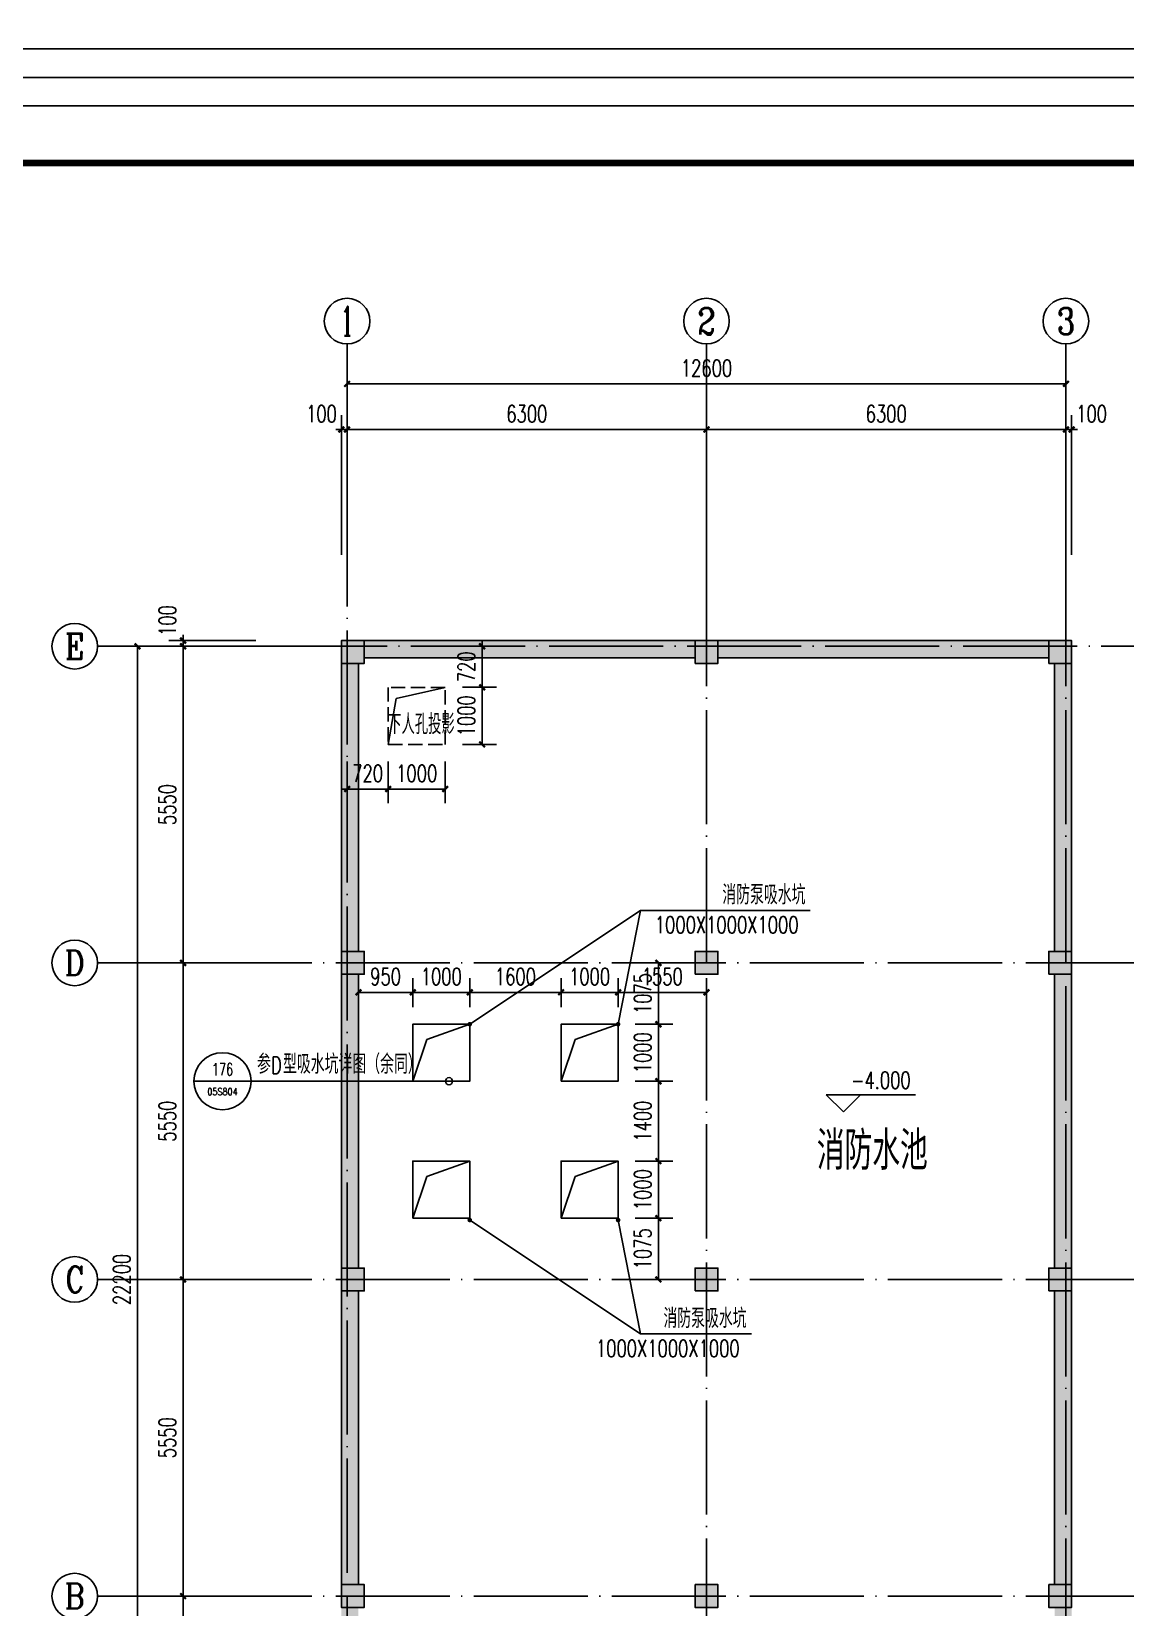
# Model space of a CAD drawing. Extents: x 19098 to 79498, y 3162 to 205862.
# Drawn here: x 45649 to 64825, y 105339 to 132967 of the extents above; entities that cross this region are included whole.
import ezdxf
from ezdxf.enums import TextEntityAlignment as Align

# ---------------------------------------------------------------- set-up
doc = ezdxf.new("R2010")
doc.units = 0
doc.header["$LTSCALE"] = 1000
doc.header["$MEASUREMENT"] = 0
doc.linetypes.add('DASH', pattern=[0.35, 0.25, -0.1])
doc.linetypes.add('DOTE', pattern=[2.42, 2, -0.2, 0.02, -0.2])
for name, color, linetype in [('AXIS', 3, 'Continuous'), ('AXIS_TEXT', 7, 'Continuous'), ('C-SHET-TTLB', 11, 'Continuous'), ('COLUMN', 9, 'Continuous'), ('DIM_ELEV', 3, 'Continuous'), ('DIM_IDEN', 3, 'Continuous'), ('DIM_LEAD', 3, 'Continuous'), ('DOTE', 1, 'Continuous'), ('PUB_DIM', 3, 'Continuous'), ('PUB_HATCH', 8, 'Continuous'), ('PUB_TEXT', 7, 'Continuous'), ('WALL', 9, 'Continuous'), ('建-留洞', 25, 'Continuous'), ('建.1F墙体$0$建-文字', 4, 'Continuous')]:
    doc.layers.add(name, color=color, linetype=linetype)
doc.styles.add('_TCH_AXIS', font='COMPLEX', dxfattribs={"bigfont": 'GBCBIG'})
doc.styles.add('_TCH_DIM', font='SIMPLEX', dxfattribs={"bigfont": 'GBCBIG'})
doc.styles.add('_TCH_DIM_T3', font='SIMPLEX', dxfattribs={"width": 0.705882, "bigfont": 'GBCBIG'})
doc.styles.add('_TCH_LABEL', font='COMPLEX', dxfattribs={"bigfont": 'GBCBIG'})
doc.styles.add('COMPLEX', font='COMPLEX', dxfattribs={"bigfont": 'AllInOneBig.shx'})
doc.styles.get("Standard").update_dxf_attribs({"font": 'gbenor.shx', "bigfont": 'gbcbig.shx'})
doc.styles.add('XD2008', font='xd-hzs.shx', dxfattribs={"width": 0.7, "bigfont": 'xd-hztxt.shx'})
doc.dimstyles.new('_TCH_ARCH&&100', dxfattribs={"dimtxt": 297.5, "dimasz": 100, "dimexe": 250, "dimexo": 300, "dimgap": 126.25, "dimtad": 1, "dimdec": 0, "dimzin": 0, "dimdsep": 46, "dimtxsty": '_TCH_DIM_T3', "dimblk": 'ARCHTICK', "dimcen": 0.09, "dimclrt": 7, "dimazin": 2, "dimtfac": 1, "dimtdec": 0, "dimtix": 1, "dimtmove": 2, "dimatfit": 3, "dimfxl": 1, "dimtolj": 1, "dimtzin": 0, "dimarcsym": 0})

# ---------------------------------------------------------------- blocks, each defined once
blk = doc.blocks.new('tukuang')
at = {"layer": 'C-SHET-TTLB'}
for points in [[(75902, 21920), (75902, -21080), (15502, -21080), (15502, 21920)], [(75402, 21420), (75402, -20580), (16002, -20580), (16002, 21420)]]:
    blk.add_lwpolyline(points, close=True, dxfattribs=at)
at = {"layer": 'C-SHET-TTLB', "const_width": 120}
blk.add_lwpolyline([(17842, 20420), (74402, 20420), (74402, -19580), (17842, -19580)], close=True, dxfattribs=at)
blk = doc.blocks.new('_ArchTick')
at = {"color": 0, "linetype": 'ByBlock', "const_width": 0.4}
blk.add_lwpolyline([(-0.5, -0.5), (0.5, 0.5)], dxfattribs=at)
blk = doc.blocks.new('*D60')
at = {"layer": 'Defpoints', "color": 0}
for p in [(55931, 112164), (56638, 112164), (55931, 111089)]:
    blk.add_point(p, dxfattribs=at)
at = {"layer": 'PUB_DIM', "color": 0, "lineweight": -2}
for p, q in [((56231, 112164), (56888, 112164)), ((56638, 111089), (56638, 112164)), ((56231, 111089), (56888, 111089))]:
    blk.add_line(p, q, dxfattribs=at)
at = {"layer": 'PUB_DIM', "color": 0, "lineweight": -2, "xscale": 100, "yscale": 100, "zscale": 100}
for p, rotation in [((56638, 112164), 90), ((56638, 111089), 270)]:
    blk.add_blockref('_ArchTick', p, dxfattribs=dict(at, rotation=rotation))
at = {"layer": 'PUB_DIM', "color": 7, "insert": (56363, 111627), "char_height": 297.5, "attachment_point": 5, "rotation": 90, "style": '_TCH_DIM_T3'}
blk.add_mtext('\\A1;1075', dxfattribs=at)
blk = doc.blocks.new('*D61')
at = {"layer": 'Defpoints', "color": 0}
for p in [(55931, 113164), (56638, 113164), (55931, 112164)]:
    blk.add_point(p, dxfattribs=at)
at = {"layer": 'PUB_DIM', "color": 0, "lineweight": -2}
for p, q in [((56231, 113164), (56888, 113164)), ((56638, 112164), (56638, 113164)), ((56231, 112164), (56888, 112164))]:
    blk.add_line(p, q, dxfattribs=at)
at = {"layer": 'PUB_DIM', "color": 0, "lineweight": -2, "xscale": 100, "yscale": 100, "zscale": 100}
for p, rotation in [((56638, 113164), 90), ((56638, 112164), 270)]:
    blk.add_blockref('_ArchTick', p, dxfattribs=dict(at, rotation=rotation))
at = {"layer": 'PUB_DIM', "color": 7, "insert": (56363, 112664), "char_height": 297.5, "attachment_point": 5, "rotation": 90, "style": '_TCH_DIM_T3'}
blk.add_mtext('\\A1;1000', dxfattribs=at)
blk = doc.blocks.new('*D62')
at = {"layer": 'Defpoints', "color": 0}
for p in [(55931, 114564), (56638, 114564), (55931, 113164)]:
    blk.add_point(p, dxfattribs=at)
at = {"layer": 'PUB_DIM', "color": 0, "lineweight": -2}
for p, q in [((56231, 114564), (56888, 114564)), ((56638, 113164), (56638, 114564)), ((56231, 113164), (56888, 113164))]:
    blk.add_line(p, q, dxfattribs=at)
at = {"layer": 'PUB_DIM', "color": 0, "lineweight": -2, "xscale": 100, "yscale": 100, "zscale": 100}
for p, rotation in [((56638, 114564), 90), ((56638, 113164), 270)]:
    blk.add_blockref('_ArchTick', p, dxfattribs=dict(at, rotation=rotation))
at = {"layer": 'PUB_DIM', "color": 7, "insert": (56363, 113864), "char_height": 297.5, "attachment_point": 5, "rotation": 90, "style": '_TCH_DIM_T3'}
blk.add_mtext('\\A1;1400', dxfattribs=at)
blk = doc.blocks.new('*D63')
at = {"layer": 'Defpoints', "color": 0}
for p in [(55931, 115564), (56638, 115564), (55931, 114564)]:
    blk.add_point(p, dxfattribs=at)
at = {"layer": 'PUB_DIM', "color": 0, "lineweight": -2}
for p, q in [((56231, 115564), (56888, 115564)), ((56638, 114564), (56638, 115564)), ((56231, 114564), (56888, 114564))]:
    blk.add_line(p, q, dxfattribs=at)
at = {"layer": 'PUB_DIM', "color": 0, "lineweight": -2, "xscale": 100, "yscale": 100, "zscale": 100}
for p, rotation in [((56638, 115564), 90), ((56638, 114564), 270)]:
    blk.add_blockref('_ArchTick', p, dxfattribs=dict(at, rotation=rotation))
at = {"layer": 'PUB_DIM', "color": 7, "insert": (56363, 115064), "char_height": 297.5, "attachment_point": 5, "rotation": 90, "style": '_TCH_DIM_T3'}
blk.add_mtext('\\A1;1000', dxfattribs=at)
blk = doc.blocks.new('*D64')
at = {"layer": 'Defpoints', "color": 0}
for p in [(55931, 116639), (56638, 116639), (55931, 115564)]:
    blk.add_point(p, dxfattribs=at)
at = {"layer": 'PUB_DIM', "color": 0, "lineweight": -2}
for p, q in [((56231, 116639), (56888, 116639)), ((56638, 115564), (56638, 116639)), ((56231, 115564), (56888, 115564))]:
    blk.add_line(p, q, dxfattribs=at)
at = {"layer": 'PUB_DIM', "color": 0, "lineweight": -2, "xscale": 100, "yscale": 100, "zscale": 100}
for p, rotation in [((56638, 116639), 90), ((56638, 115564), 270)]:
    blk.add_blockref('_ArchTick', p, dxfattribs=dict(at, rotation=rotation))
at = {"layer": 'PUB_DIM', "color": 7, "insert": (56363, 116102), "char_height": 297.5, "attachment_point": 5, "rotation": 90, "style": '_TCH_DIM_T3'}
blk.add_mtext('\\A1;1075', dxfattribs=at)
blk = doc.blocks.new('*D65')
at = {"layer": 'Defpoints', "color": 0}
for p in [(52331, 116123), (51381, 115564), (52331, 115564)]:
    blk.add_point(p, dxfattribs=at)
at = {"layer": 'PUB_DIM', "color": 0, "lineweight": -2}
for p, q in [((51381, 115864), (51381, 116373)), ((52331, 115864), (52331, 116373)), ((51381, 116123), (52331, 116123))]:
    blk.add_line(p, q, dxfattribs=at)
at = {"layer": 'PUB_DIM', "color": 0, "lineweight": -2, "xscale": 100, "yscale": 100, "zscale": 100, "rotation": 180}
blk.add_blockref('_ArchTick', (51381, 116123), dxfattribs=at)
at = {"layer": 'PUB_DIM', "color": 0, "lineweight": -2, "xscale": 100, "yscale": 100, "zscale": 100}
blk.add_blockref('_ArchTick', (52331, 116123), dxfattribs=at)
at = {"layer": 'PUB_DIM', "color": 7, "insert": (51856, 116398), "char_height": 297.5, "attachment_point": 5, "style": '_TCH_DIM_T3'}
blk.add_mtext('\\A1;950', dxfattribs=at)
blk = doc.blocks.new('*D66')
at = {"layer": 'Defpoints', "color": 0}
for p in [(53331, 116123), (52331, 115564), (53331, 115564)]:
    blk.add_point(p, dxfattribs=at)
at = {"layer": 'PUB_DIM', "color": 0, "lineweight": -2}
for p, q in [((52331, 115864), (52331, 116373)), ((53331, 115864), (53331, 116373)), ((52331, 116123), (53331, 116123))]:
    blk.add_line(p, q, dxfattribs=at)
at = {"layer": 'PUB_DIM', "color": 0, "lineweight": -2, "xscale": 100, "yscale": 100, "zscale": 100, "rotation": 180}
blk.add_blockref('_ArchTick', (52331, 116123), dxfattribs=at)
at = {"layer": 'PUB_DIM', "color": 0, "lineweight": -2, "xscale": 100, "yscale": 100, "zscale": 100}
blk.add_blockref('_ArchTick', (53331, 116123), dxfattribs=at)
at = {"layer": 'PUB_DIM', "color": 7, "insert": (52831, 116398), "char_height": 297.5, "attachment_point": 5, "style": '_TCH_DIM_T3'}
blk.add_mtext('\\A1;1000', dxfattribs=at)
blk = doc.blocks.new('*D67')
at = {"layer": 'Defpoints', "color": 0}
for p in [(54931, 116123), (53331, 115564), (54931, 115564)]:
    blk.add_point(p, dxfattribs=at)
at = {"layer": 'PUB_DIM', "color": 0, "lineweight": -2}
for p, q in [((53331, 115864), (53331, 116373)), ((54931, 115864), (54931, 116373)), ((53331, 116123), (54931, 116123))]:
    blk.add_line(p, q, dxfattribs=at)
at = {"layer": 'PUB_DIM', "color": 0, "lineweight": -2, "xscale": 100, "yscale": 100, "zscale": 100, "rotation": 180}
blk.add_blockref('_ArchTick', (53331, 116123), dxfattribs=at)
at = {"layer": 'PUB_DIM', "color": 0, "lineweight": -2, "xscale": 100, "yscale": 100, "zscale": 100}
blk.add_blockref('_ArchTick', (54931, 116123), dxfattribs=at)
at = {"layer": 'PUB_DIM', "color": 7, "insert": (54131, 116398), "char_height": 297.5, "attachment_point": 5, "style": '_TCH_DIM_T3'}
blk.add_mtext('\\A1;1600', dxfattribs=at)
blk = doc.blocks.new('*D68')
at = {"layer": 'Defpoints', "color": 0}
for p in [(55931, 116123), (54931, 115564), (55931, 115564)]:
    blk.add_point(p, dxfattribs=at)
at = {"layer": 'PUB_DIM', "color": 0, "lineweight": -2}
for p, q in [((54931, 115864), (54931, 116373)), ((55931, 115864), (55931, 116373)), ((54931, 116123), (55931, 116123))]:
    blk.add_line(p, q, dxfattribs=at)
at = {"layer": 'PUB_DIM', "color": 0, "lineweight": -2, "xscale": 100, "yscale": 100, "zscale": 100, "rotation": 180}
blk.add_blockref('_ArchTick', (54931, 116123), dxfattribs=at)
at = {"layer": 'PUB_DIM', "color": 0, "lineweight": -2, "xscale": 100, "yscale": 100, "zscale": 100}
blk.add_blockref('_ArchTick', (55931, 116123), dxfattribs=at)
at = {"layer": 'PUB_DIM', "color": 7, "insert": (55431, 116398), "char_height": 297.5, "attachment_point": 5, "style": '_TCH_DIM_T3'}
blk.add_mtext('\\A1;1000', dxfattribs=at)
blk = doc.blocks.new('*D69')
at = {"layer": 'Defpoints', "color": 0}
for p in [(57481, 116123), (55931, 115564), (57481, 115564)]:
    blk.add_point(p, dxfattribs=at)
at = {"layer": 'PUB_DIM', "color": 0, "lineweight": -2}
for p, q in [((55931, 115864), (55931, 116373)), ((57481, 115864), (57481, 116373)), ((55931, 116123), (57481, 116123))]:
    blk.add_line(p, q, dxfattribs=at)
at = {"layer": 'PUB_DIM', "color": 0, "lineweight": -2, "xscale": 100, "yscale": 100, "zscale": 100, "rotation": 180}
blk.add_blockref('_ArchTick', (55931, 116123), dxfattribs=at)
at = {"layer": 'PUB_DIM', "color": 0, "lineweight": -2, "xscale": 100, "yscale": 100, "zscale": 100}
blk.add_blockref('_ArchTick', (57481, 116123), dxfattribs=at)
at = {"layer": 'PUB_DIM', "color": 7, "insert": (56706, 116398), "char_height": 297.5, "attachment_point": 5, "style": '_TCH_DIM_T3'}
blk.add_mtext('\\A1;1550', dxfattribs=at)
blk = doc.blocks.new('*D196')
at = {"layer": 'Defpoints', "color": 0}
for p in [(51901, 120470), (52901, 120470), (52901, 119687)]:
    blk.add_point(p, dxfattribs=at)
at = {"layer": 'PUB_DIM', "color": 0, "lineweight": -2}
for p, q in [((51901, 120170), (51901, 119437)), ((52901, 120170), (52901, 119437)), ((51901, 119687), (52901, 119687))]:
    blk.add_line(p, q, dxfattribs=at)
at = {"layer": 'PUB_DIM', "color": 0, "lineweight": -2, "xscale": 100, "yscale": 100, "zscale": 100, "rotation": 180}
blk.add_blockref('_ArchTick', (51901, 119687), dxfattribs=at)
at = {"layer": 'PUB_DIM', "color": 0, "lineweight": -2, "xscale": 100, "yscale": 100, "zscale": 100}
blk.add_blockref('_ArchTick', (52901, 119687), dxfattribs=at)
at = {"layer": 'PUB_DIM', "color": 7, "insert": (52401, 119962), "char_height": 297.5, "attachment_point": 5, "style": '_TCH_DIM_T3'}
blk.add_mtext('\\A1;1000', dxfattribs=at)
blk = doc.blocks.new('*D197')
at = {"layer": 'Defpoints', "color": 0}
for p in [(51181, 120470), (51901, 120470), (51901, 119687)]:
    blk.add_point(p, dxfattribs=at)
at = {"layer": 'PUB_DIM', "color": 0, "lineweight": -2}
for p, q in [((51181, 120170), (51181, 119437)), ((51901, 120170), (51901, 119437)), ((51181, 119687), (51081, 119687)), ((51181, 119687), (51901, 119687)), ((51901, 119687), (52001, 119687))]:
    blk.add_line(p, q, dxfattribs=at)
at = {"layer": 'PUB_DIM', "color": 0, "lineweight": -2, "xscale": 100, "yscale": 100, "zscale": 100}
blk.add_blockref('_ArchTick', (51181, 119687), dxfattribs=at)
at = {"layer": 'PUB_DIM', "color": 0, "lineweight": -2, "xscale": 100, "yscale": 100, "zscale": 100, "rotation": 180}
blk.add_blockref('_ArchTick', (51901, 119687), dxfattribs=at)
at = {"layer": 'PUB_DIM', "color": 7, "insert": (51541, 119962), "char_height": 297.5, "attachment_point": 5, "style": '_TCH_DIM_T3'}
blk.add_mtext('\\A1;720', dxfattribs=at)
blk = doc.blocks.new('*D198')
at = {"layer": 'Defpoints', "color": 0}
for p in [(52901, 122190), (53547, 122190), (52901, 121470)]:
    blk.add_point(p, dxfattribs=at)
at = {"layer": 'PUB_DIM', "color": 0, "lineweight": -2}
for p, q in [((53201, 122190), (53797, 122190)), ((53547, 122190), (53547, 122290)), ((53547, 121470), (53547, 122190)), ((53201, 121470), (53797, 121470)), ((53547, 121470), (53547, 121370))]:
    blk.add_line(p, q, dxfattribs=at)
at = {"layer": 'PUB_DIM', "color": 0, "lineweight": -2, "xscale": 100, "yscale": 100, "zscale": 100}
for p, rotation in [((53547, 122190), 270), ((53547, 121470), 90)]:
    blk.add_blockref('_ArchTick', p, dxfattribs=dict(at, rotation=rotation))
at = {"layer": 'PUB_DIM', "color": 7, "insert": (53272, 121830), "char_height": 297.5, "attachment_point": 5, "rotation": 90, "style": '_TCH_DIM_T3'}
blk.add_mtext('\\A1;720', dxfattribs=at)
blk = doc.blocks.new('*D199')
at = {"layer": 'Defpoints', "color": 0}
for p in [(52901, 121470), (53547, 121470), (52901, 120470)]:
    blk.add_point(p, dxfattribs=at)
at = {"layer": 'PUB_DIM', "color": 0, "lineweight": -2}
for p, q in [((53201, 121470), (53797, 121470)), ((53547, 120470), (53547, 121470)), ((53201, 120470), (53797, 120470))]:
    blk.add_line(p, q, dxfattribs=at)
at = {"layer": 'PUB_DIM', "color": 0, "lineweight": -2, "xscale": 100, "yscale": 100, "zscale": 100}
for p, rotation in [((53547, 121470), 90), ((53547, 120470), 270)]:
    blk.add_blockref('_ArchTick', p, dxfattribs=dict(at, rotation=rotation))
at = {"layer": 'PUB_DIM', "color": 7, "insert": (53272, 120970), "char_height": 297.5, "attachment_point": 5, "rotation": 90, "style": '_TCH_DIM_T3'}
blk.add_mtext('\\A1;1000', dxfattribs=at)
blk = doc.blocks.new('*D200')
at = {"layer": 'AXIS', "color": 0, "lineweight": -2}
for p, q in [((51081, 125990), (50981, 125990)), ((51081, 123790), (51081, 126240)), ((51081, 125990), (51181, 125990)), ((51181, 123790), (51181, 126240)), ((51181, 125990), (51281, 125990))]:
    blk.add_line(p, q, dxfattribs=at)
at = {"layer": 'Defpoints', "color": 0}
for p in [(51181, 125990), (51081, 123490), (51181, 123490)]:
    blk.add_point(p, dxfattribs=at)
at = {"layer": 'AXIS', "color": 0, "lineweight": -2, "xscale": 100, "yscale": 100, "zscale": 100}
blk.add_blockref('_ArchTick', (51081, 125990), dxfattribs=at)
at = {"layer": 'AXIS', "color": 0, "lineweight": -2, "xscale": 100, "yscale": 100, "zscale": 100, "rotation": 180}
blk.add_blockref('_ArchTick', (51181, 125990), dxfattribs=at)
at = {"layer": 'AXIS', "color": 7, "insert": (50731, 126265), "char_height": 297.5, "attachment_point": 5, "style": '_TCH_DIM_T3'}
blk.add_mtext('\\A1;100', dxfattribs=at)
blk = doc.blocks.new('*D201')
at = {"layer": 'AXIS', "color": 0, "lineweight": -2}
for p, q in [((51181, 123790), (51181, 126240)), ((51181, 125990), (57481, 125990)), ((57481, 123790), (57481, 126240))]:
    blk.add_line(p, q, dxfattribs=at)
at = {"layer": 'Defpoints', "color": 0}
for p in [(57481, 125990), (51181, 123490), (57481, 123490)]:
    blk.add_point(p, dxfattribs=at)
at = {"layer": 'AXIS', "color": 0, "lineweight": -2, "xscale": 100, "yscale": 100, "zscale": 100, "rotation": 180}
blk.add_blockref('_ArchTick', (51181, 125990), dxfattribs=at)
at = {"layer": 'AXIS', "color": 0, "lineweight": -2, "xscale": 100, "yscale": 100, "zscale": 100}
blk.add_blockref('_ArchTick', (57481, 125990), dxfattribs=at)
at = {"layer": 'AXIS', "color": 7, "insert": (54331, 126265), "char_height": 297.5, "attachment_point": 5, "style": '_TCH_DIM_T3'}
blk.add_mtext('\\A1;6300', dxfattribs=at)
blk = doc.blocks.new('*D202')
at = {"layer": 'AXIS', "color": 0, "lineweight": -2}
for p, q in [((57481, 123790), (57481, 126240)), ((57481, 125990), (63781, 125990)), ((63781, 123790), (63781, 126240))]:
    blk.add_line(p, q, dxfattribs=at)
at = {"layer": 'Defpoints', "color": 0}
for p in [(63781, 125990), (57481, 123490), (63781, 123490)]:
    blk.add_point(p, dxfattribs=at)
at = {"layer": 'AXIS', "color": 0, "lineweight": -2, "xscale": 100, "yscale": 100, "zscale": 100, "rotation": 180}
blk.add_blockref('_ArchTick', (57481, 125990), dxfattribs=at)
at = {"layer": 'AXIS', "color": 0, "lineweight": -2, "xscale": 100, "yscale": 100, "zscale": 100}
blk.add_blockref('_ArchTick', (63781, 125990), dxfattribs=at)
at = {"layer": 'AXIS', "color": 7, "insert": (60631, 126265), "char_height": 297.5, "attachment_point": 5, "style": '_TCH_DIM_T3'}
blk.add_mtext('\\A1;6300', dxfattribs=at)
blk = doc.blocks.new('*D203')
at = {"layer": 'AXIS', "color": 0, "lineweight": -2}
for p, q in [((63781, 125990), (63681, 125990)), ((63781, 123790), (63781, 126240)), ((63781, 125990), (63881, 125990)), ((63881, 123790), (63881, 126240)), ((63881, 125990), (63981, 125990))]:
    blk.add_line(p, q, dxfattribs=at)
at = {"layer": 'Defpoints', "color": 0}
for p in [(63881, 125990), (63781, 123490), (63881, 123490)]:
    blk.add_point(p, dxfattribs=at)
at = {"layer": 'AXIS', "color": 0, "lineweight": -2, "xscale": 100, "yscale": 100, "zscale": 100}
blk.add_blockref('_ArchTick', (63781, 125990), dxfattribs=at)
at = {"layer": 'AXIS', "color": 0, "lineweight": -2, "xscale": 100, "yscale": 100, "zscale": 100, "rotation": 180}
blk.add_blockref('_ArchTick', (63881, 125990), dxfattribs=at)
at = {"layer": 'AXIS', "color": 7, "insert": (64231, 126265), "char_height": 297.5, "attachment_point": 5, "style": '_TCH_DIM_T3'}
blk.add_mtext('\\A1;100', dxfattribs=at)
blk = doc.blocks.new('*D204')
at = {"layer": 'AXIS', "color": 0, "lineweight": -2}
for p, q in [((51181, 123790), (51181, 127040)), ((63781, 123790), (63781, 127040)), ((51181, 126790), (63781, 126790))]:
    blk.add_line(p, q, dxfattribs=at)
at = {"layer": 'Defpoints', "color": 0}
for p in [(63781, 126790), (51181, 123490), (63781, 123490)]:
    blk.add_point(p, dxfattribs=at)
at = {"layer": 'AXIS', "color": 0, "lineweight": -2, "xscale": 100, "yscale": 100, "zscale": 100, "rotation": 180}
blk.add_blockref('_ArchTick', (51181, 126790), dxfattribs=at)
at = {"layer": 'AXIS', "color": 0, "lineweight": -2, "xscale": 100, "yscale": 100, "zscale": 100}
blk.add_blockref('_ArchTick', (63781, 126790), dxfattribs=at)
at = {"layer": 'AXIS', "color": 7, "insert": (57481, 127065), "char_height": 297.5, "attachment_point": 5, "style": '_TCH_DIM_T3'}
blk.add_mtext('\\A1;12600', dxfattribs=at)
blk = doc.blocks.new('*D211')
at = {"layer": 'AXIS', "color": 0, "lineweight": -2}
for p, q in [((49581, 105539), (48056, 105539)), ((48306, 99989), (48306, 105539)), ((49581, 99989), (48056, 99989))]:
    blk.add_line(p, q, dxfattribs=at)
at = {"layer": 'Defpoints', "color": 0}
for p in [(48306, 105539), (49881, 105539), (49881, 99989)]:
    blk.add_point(p, dxfattribs=at)
at = {"layer": 'AXIS', "color": 0, "lineweight": -2, "xscale": 100, "yscale": 100, "zscale": 100}
for p, rotation in [((48306, 105539), 90), ((48306, 99989), 270)]:
    blk.add_blockref('_ArchTick', p, dxfattribs=dict(at, rotation=rotation))
at = {"layer": 'AXIS', "color": 7, "insert": (48031, 102764), "char_height": 297.5, "attachment_point": 5, "rotation": 90, "style": '_TCH_DIM_T3'}
blk.add_mtext('\\A1;5550', dxfattribs=at)
blk = doc.blocks.new('*D212')
at = {"layer": 'AXIS', "color": 0, "lineweight": -2}
for p, q in [((49581, 111089), (48056, 111089)), ((48306, 105539), (48306, 111089)), ((49581, 105539), (48056, 105539))]:
    blk.add_line(p, q, dxfattribs=at)
at = {"layer": 'Defpoints', "color": 0}
for p in [(48306, 111089), (49881, 111089), (49881, 105539)]:
    blk.add_point(p, dxfattribs=at)
at = {"layer": 'AXIS', "color": 0, "lineweight": -2, "xscale": 100, "yscale": 100, "zscale": 100}
for p, rotation in [((48306, 111089), 90), ((48306, 105539), 270)]:
    blk.add_blockref('_ArchTick', p, dxfattribs=dict(at, rotation=rotation))
at = {"layer": 'AXIS', "color": 7, "insert": (48031, 108314), "char_height": 297.5, "attachment_point": 5, "rotation": 90, "style": '_TCH_DIM_T3'}
blk.add_mtext('\\A1;5550', dxfattribs=at)
blk = doc.blocks.new('*D213')
at = {"layer": 'AXIS', "color": 0, "lineweight": -2}
for p, q in [((49581, 116639), (48056, 116639)), ((48306, 111089), (48306, 116639)), ((49581, 111089), (48056, 111089))]:
    blk.add_line(p, q, dxfattribs=at)
at = {"layer": 'Defpoints', "color": 0}
for p in [(48306, 116639), (49881, 116639), (49881, 111089)]:
    blk.add_point(p, dxfattribs=at)
at = {"layer": 'AXIS', "color": 0, "lineweight": -2, "xscale": 100, "yscale": 100, "zscale": 100}
for p, rotation in [((48306, 116639), 90), ((48306, 111089), 270)]:
    blk.add_blockref('_ArchTick', p, dxfattribs=dict(at, rotation=rotation))
at = {"layer": 'AXIS', "color": 7, "insert": (48031, 113864), "char_height": 297.5, "attachment_point": 5, "rotation": 90, "style": '_TCH_DIM_T3'}
blk.add_mtext('\\A1;5550', dxfattribs=at)
blk = doc.blocks.new('*D214')
at = {"layer": 'AXIS', "color": 0, "lineweight": -2}
for p, q in [((49581, 122190), (48056, 122190)), ((48306, 116639), (48306, 122190)), ((49581, 116639), (48056, 116639))]:
    blk.add_line(p, q, dxfattribs=at)
at = {"layer": 'Defpoints', "color": 0}
for p in [(48306, 122190), (49881, 122190), (49881, 116639)]:
    blk.add_point(p, dxfattribs=at)
at = {"layer": 'AXIS', "color": 0, "lineweight": -2, "xscale": 100, "yscale": 100, "zscale": 100}
for p, rotation in [((48306, 122190), 90), ((48306, 116639), 270)]:
    blk.add_blockref('_ArchTick', p, dxfattribs=dict(at, rotation=rotation))
at = {"layer": 'AXIS', "color": 7, "insert": (48031, 119414), "char_height": 297.5, "attachment_point": 5, "rotation": 90, "style": '_TCH_DIM_T3'}
blk.add_mtext('\\A1;5550', dxfattribs=at)
blk = doc.blocks.new('*D215')
at = {"layer": 'AXIS', "color": 0, "lineweight": -2}
for p, q in [((49581, 122290), (48056, 122290)), ((49581, 122190), (48056, 122190)), ((48306, 122290), (48306, 122390)), ((48306, 122190), (48306, 122290)), ((48306, 122190), (48306, 122090))]:
    blk.add_line(p, q, dxfattribs=at)
at = {"layer": 'Defpoints', "color": 0}
for p in [(48306, 122290), (49881, 122290), (49881, 122190)]:
    blk.add_point(p, dxfattribs=at)
at = {"layer": 'AXIS', "color": 0, "lineweight": -2, "xscale": 100, "yscale": 100, "zscale": 100}
for p, rotation in [((48306, 122290), 270), ((48306, 122190), 90)]:
    blk.add_blockref('_ArchTick', p, dxfattribs=dict(at, rotation=rotation))
at = {"layer": 'AXIS', "color": 7, "insert": (48031, 122640), "char_height": 297.5, "attachment_point": 5, "rotation": 90, "style": '_TCH_DIM_T3'}
blk.add_mtext('\\A1;100', dxfattribs=at)
blk = doc.blocks.new('*D216')
at = {"layer": 'AXIS', "color": 0, "lineweight": -2}
for p, q in [((49581, 122190), (47256, 122190)), ((47506, 99989), (47506, 122190)), ((49581, 99989), (47256, 99989))]:
    blk.add_line(p, q, dxfattribs=at)
at = {"layer": 'Defpoints', "color": 0}
for p in [(47506, 122190), (49881, 122190), (49881, 99989)]:
    blk.add_point(p, dxfattribs=at)
at = {"layer": 'AXIS', "color": 0, "lineweight": -2, "xscale": 100, "yscale": 100, "zscale": 100}
for p, rotation in [((47506, 122190), 90), ((47506, 99989), 270)]:
    blk.add_blockref('_ArchTick', p, dxfattribs=dict(at, rotation=rotation))
at = {"layer": 'AXIS', "color": 7, "insert": (47231, 111089), "char_height": 297.5, "attachment_point": 5, "rotation": 90, "style": '_TCH_DIM_T3'}
blk.add_mtext('\\A1;22200', dxfattribs=at)
blk = doc.blocks.new('_FZH')
blk.add_lwpolyline([(-0.5, -0.5), (0.5, -0.5), (0.5, 0.5), (-0.5, 0.5)], close=True)
at = {"layer": 'PUB_HATCH'}
blk.add_solid([(-0.5, -0.5), (0.5, -0.5), (-0.5, 0.5), (0.5, 0.5)], dxfattribs=at)
blk = doc.blocks.new('_AXISO')
blk.add_circle((0, 0), 0.5)
at = {"layer": 'AXIS_TEXT', "style": 'COMPLEX', "width": 1.041667}
blk.add_attdef('A', text='', height=0.56, dxfattribs=at).set_placement((-0.25, -0.28), (0.25, -0.28), align=Align.FIT)

msp = doc.modelspace()

# ---------------------------------------------------------------- hatches: boundary and pattern name
at = {"layer": 'PUB_HATCH'}
for points in [[(57280.6, 121989.7), (57280.6, 122289.7), (51480.6, 122289.7), (51480.6, 121989.7)], [(63480.6, 121989.7), (63480.6, 122289.7), (57680.6, 122289.7), (57680.6, 121989.7)], [(51380.6, 121889.7), (51080.6, 121889.7), (51080.6, 116839.5), (51380.6, 116839.5)], [(63580.6, 116839.5), (63880.6, 116839.5), (63880.6, 121889.7), (63580.6, 121889.7)], [(51380.6, 116439.5), (51080.6, 116439.5), (51080.6, 111289.2), (51380.6, 111289.2)], [(63580.6, 111289.2), (63880.6, 111289.2), (63880.6, 116439.5), (63580.6, 116439.5)], [(51380.6, 110889.2), (51080.6, 110889.2), (51080.6, 105739), (51380.6, 105739)], [(63580.6, 105739), (63880.6, 105739), (63880.6, 110889.2), (63580.6, 110889.2)], [(51380.6, 105339), (51080.6, 105339), (51080.6, 100289.2), (51380.6, 100289.2)], [(63580.6, 100289.2), (63880.6, 100289.2), (63880.6, 105339), (63580.6, 105339)]]:
    msp.add_hatch(color=256, dxfattribs=at).paths.add_polyline_path(points)

# ---------------------------------------------------------------- linework, layer by layer
at = {"layer": 'AXIS'}
for p, q in [((51180.6, 123489.7), (51180.6, 127489.7)), ((57480.6, 123489.7), (57480.6, 127489.7)), ((63780.6, 123489.7), (63780.6, 127489.7)), ((49880.6, 122189.7), (46806.3, 122189.7)), ((49880.6, 116639.2), (46806.3, 116639.2)), ((49880.6, 111089.2), (46806.3, 111089.2)), ((49880.6, 105539.2), (46806.3, 105539.2))]:
    msp.add_line(p, q, dxfattribs=at)
at = {"layer": 'DIM_ELEV'}
for p, q in [((59880.5, 114028.6), (59580.5, 114328.6)), ((59580.5, 114328.6), (61145.5, 114328.6)), ((59880.5, 114028.6), (60180.5, 114328.6))]:
    msp.add_line(p, q, dxfattribs=at)
at = {"layer": 'DIM_IDEN', "color": 119}
for p, q in [((49496.7, 114564.7), (48496.7, 114564.7)), ((50384.4, 114564.7), (49496.7, 114564.7)), ((52903.9, 114564.2), (50384.4, 114564.7))]:
    msp.add_line(p, q, dxfattribs=at)
for centre, radius in [((48996.7, 114564.7), 500), ((52967, 114564.2), 63.1)]:
    msp.add_circle(centre, radius, dxfattribs=at)
at = {"layer": 'DIM_LEAD', "color": 119}
for p, q in [((53330.6, 115564.2), (56324.3, 117560)), ((55930.6, 115564.2), (56324.3, 117560)), ((56324.3, 117560), (59299.9, 117560)), ((53330.6, 112130.6), (56324.3, 110134.9)), ((55930.6, 112130.6), (56324.3, 110134.9)), ((56324.3, 110134.9), (58267.8, 110134.9))]:
    msp.add_line(p, q, dxfattribs=at)
at = {"layer": 'DIM_LEAD', "color": 119, "const_width": 40}
for points in [[(53314, 115553.1, 1), (53347.3, 115575.3, 1)], [(55926.8, 115544.6, 1), (55934.5, 115583.8, 1)], [(53314, 112141.7, 1), (53347.3, 112119.5, 1)], [(55926.8, 112150.2, 1), (55934.5, 112111, 1)]]:
    msp.add_lwpolyline(points, format="xyb", close=True, dxfattribs=at)
at = {"layer": 'DOTE', "linetype": 'DOTE'}
for p, q in [((51180.6, 98689.2), (51180.6, 123489.7)), ((57480.6, 123489.7), (57480.6, 98689.2)), ((63780.6, 123489.7), (63780.6, 98689.2)), ((49880.6, 122189.7), (65080.6, 122189.7)), ((65080.6, 116639.2), (49880.6, 116639.2)), ((65080.6, 111089.2), (49880.6, 111089.2)), ((65080.6, 105539.2), (49880.6, 105539.2))]:
    msp.add_line(p, q, dxfattribs=at)
at = {"layer": 'PUB_HATCH'}
for p, q in [((52579.6, 115294.7), (53330.6, 115564.2)), ((55179.6, 115294.7), (55930.6, 115564.2)), ((52330.6, 114564.2), (52579.6, 115294.7)), ((54930.6, 114564.2), (55179.6, 115294.7)), ((52579.6, 112894.7), (53330.6, 113164.2)), ((55179.6, 112894.7), (55930.6, 113164.2)), ((52330.6, 112164.2), (52579.6, 112894.7)), ((54930.6, 112164.2), (55179.6, 112894.7))]:
    msp.add_line(p, q, dxfattribs=at)
at = {"layer": 'WALL'}
for p, q in [((51480.6, 122289.7), (57280.6, 122289.7)), ((57680.6, 122289.7), (63480.6, 122289.7)), ((51080.6, 116839.5), (51080.6, 121889.7)), ((51380.6, 116839.5), (51380.6, 121889.7)), ((51480.6, 121989.7), (57280.6, 121989.7)), ((57680.6, 121989.7), (63480.6, 121989.7)), ((63580.6, 121889.7), (63580.6, 116839.5)), ((63880.6, 121889.7), (63880.6, 116839.5)), ((51080.6, 111289.2), (51080.6, 116439.5)), ((51380.6, 111289.2), (51380.6, 116439.5)), ((63580.6, 116439.5), (63580.6, 111289.2)), ((63880.6, 116439.5), (63880.6, 111289.2)), ((51080.6, 105739), (51080.6, 110889.2)), ((51380.6, 105739), (51380.6, 110889.2)), ((63580.6, 110889.2), (63580.6, 105739)), ((63880.6, 110889.2), (63880.6, 105739))]:
    msp.add_line(p, q, dxfattribs=at)
at = {"layer": '建-留洞', "ltscale": 50}
for p, q in [((52042.3, 121276.7), (52900.6, 121469.7)), ((51900.6, 120469.7), (52042.3, 121276.7))]:
    msp.add_line(p, q, dxfattribs=at)
at = {"layer": '建-留洞', "linetype": 'DASH'}
msp.add_lwpolyline([(51900.6, 120469.7), (52900.6, 120469.7), (52900.6, 121469.7), (51900.6, 121469.7)], close=True, dxfattribs=at)
at = {"layer": '建-留洞', "ltscale": 50}
for points in [[(52330.6, 114564.2), (53330.6, 114564.2), (53330.6, 115564.2), (52330.6, 115564.2)], [(54930.6, 114564.2), (55930.6, 114564.2), (55930.6, 115564.2), (54930.6, 115564.2)], [(52330.6, 112164.2), (53330.6, 112164.2), (53330.6, 113164.2), (52330.6, 113164.2)], [(54930.6, 112164.2), (55930.6, 112164.2), (55930.6, 113164.2), (54930.6, 113164.2)]]:
    msp.add_lwpolyline(points, close=True, dxfattribs=at)

# ---------------------------------------------------------------- block references
at = {"layer": 'AXIS'}
ref = msp.add_blockref('_AXISO', (51180.6, 127889.7), dxfattribs=dict(at, xscale=800, yscale=800, zscale=800))
ref.add_attrib('A', '1', dxfattribs={"layer": 'AXIS_TEXT', "height": 514.7, "style": '_TCH_AXIS'}).set_placement((51070.4, 127632.4), (51290.9, 127632.4), align=Align.FIT)
ref = msp.add_blockref('_AXISO', (57480.6, 127889.7), dxfattribs=dict(at, xscale=800, yscale=800, zscale=800))
ref.add_attrib('A', '2', dxfattribs={"layer": 'AXIS_TEXT', "height": 465.9, "style": '_TCH_AXIS'}).set_placement((57325.3, 127656.7), (57636, 127656.7), align=Align.FIT)
ref = msp.add_blockref('_AXISO', (63780.6, 127889.7), dxfattribs=dict(at, xscale=800, yscale=800, zscale=800))
ref.add_attrib('A', '3', dxfattribs={"layer": 'AXIS_TEXT', "height": 465.9, "style": '_TCH_AXIS'}).set_placement((63625.3, 127656.7), (63936, 127656.7), align=Align.FIT)
ref = msp.add_blockref('_AXISO', (46406.3, 122189.7), dxfattribs=dict(at, xscale=800, yscale=800, zscale=800))
ref.add_attrib('A', 'E', dxfattribs={"layer": 'AXIS_TEXT', "height": 445.4, "style": '_TCH_AXIS'}).set_placement((46236.6, 121967), (46576, 121967), align=Align.FIT)
ref = msp.add_blockref('_AXISO', (46406.3, 116639.2), dxfattribs=dict(at, xscale=800, yscale=800, zscale=800))
ref.add_attrib('A', 'D', dxfattribs={"layer": 'AXIS_TEXT', "height": 435.3, "style": '_TCH_AXIS'}).set_placement((46230.2, 116421.6), (46582.5, 116421.6), align=Align.FIT)
ref = msp.add_blockref('_AXISO', (46406.3, 111089.2), dxfattribs=dict(at, xscale=800, yscale=800, zscale=800))
ref.add_attrib('A', 'C', dxfattribs={"layer": 'AXIS_TEXT', "height": 455.7, "style": '_TCH_AXIS'}).set_placement((46243.6, 110861.4), (46569.1, 110861.4), align=Align.FIT)
ref = msp.add_blockref('_AXISO', (46406.3, 105539.2), dxfattribs=dict(at, xscale=800, yscale=800, zscale=800))
ref.add_attrib('A', 'B', dxfattribs={"layer": 'AXIS_TEXT', "height": 435.3, "style": '_TCH_AXIS'}).set_placement((46230.2, 105321.6), (46582.5, 105321.6), align=Align.FIT)
at = {"layer": 'C-SHET-TTLB'}
for p in [(3595.7, 153241.6), (3595.7, 110241.6)]:
    msp.add_blockref('tukuang', p, dxfattribs=at)
at = {"layer": 'COLUMN', "xscale": 400, "yscale": 400, "zscale": 400}
for p in [(51280.6, 122089.7), (57480.6, 122089.7), (63680.6, 122089.7), (51280.6, 116639.5), (57480.6, 116639.5), (63680.6, 116639.5), (51280.6, 111089.2), (57480.6, 111089.2), (63680.6, 111089.2)]:
    msp.add_blockref('_FZH', p, dxfattribs=at)
at = {"layer": 'COLUMN', "xscale": 400, "yscale": 400, "zscale": 400, "rotation": 270}
for p in [(51280.6, 105539), (57480.6, 105539), (63680.6, 105539)]:
    msp.add_blockref('_FZH', p, dxfattribs=at)

# ---------------------------------------------------------------- texts
at = {"layer": 'PUB_TEXT', "style": '_TCH_DIM'}
for p in [(57757.7, 117665), (56725.5, 110239.9)]:
    msp.add_text('消防泵吸水坑', height=337.59, dxfattribs=at).set_placement(p)
at = {"layer": 'PUB_TEXT', "style": '_TCH_DIM', "width": 0.705882}
for s, p in [('1000X1000X1000', (56574.9, 117157.5)), ('-4.000', (60015.5, 114433.6)), ('1000X1000X1000', (55542.8, 109732.4))]:
    msp.add_text(s, height=297.5, dxfattribs=at).set_placement(p)
at = {"layer": 'PUB_TEXT', "color": 119, "style": '_TCH_DIM'}
for s, height, p in [('参', 337.6, (49601.7, 114695.8)), ('型吸水坑详图（余同）', 337.59, (50057.5, 114695.8))]:
    msp.add_text(s, height=height, dxfattribs=at).set_placement(p)
at = {"layer": 'PUB_TEXT', "color": 119, "style": '_TCH_DIM', "width": 0.705882}
msp.add_text('D', height=297.5, dxfattribs=at).set_placement((49847.5, 114695.8))
at = {"layer": 'PUB_TEXT', "color": 119, "style": '_TCH_LABEL'}
for s, height, width, p, p2 in [('176', 213.63, 1.27, (48810.2, 114664.8), (49183.2, 114664.8)), ('05S804', 126.6, 1.228433, (48731, 114319.3), (49262.4, 114319.3))]:
    msp.add_text(s, height=height, dxfattribs=dict(at, width=width)).set_placement(p, p2, align=Align.FIT)
at = {"layer": 'PUB_TEXT'}
msp.add_text('消防水池', height=675.18, dxfattribs=at).set_placement((59414.2, 113011.4))
at = {"layer": '建.1F墙体$0$建-文字', "style": 'XD2008', "width": 0.7}
msp.add_text('下人孔投影', height=350, dxfattribs=at).set_placement((51902.4, 120648.9))

# ---------------------------------------------------------------- dimensions: what is measured, and where the dimension line sits
at = {"layer": 'AXIS'}
for p1, p2, distance, picture, middle in [((51180.6, 123489.7), (63780.6, 123489.7), 3300, '*D204', (57480.6, 127064.7)), ((51180.6, 123489.7), (57480.6, 123489.7), 2500, '*D201', (54330.6, 126264.7)), ((57480.6, 123489.7), (63780.6, 123489.7), 2500, '*D202', (60630.6, 126264.7)), ((49880.6486, 99989.2204), (49880.6486, 122189.72), 2374.3182, '*D216', (47231.3304, 111089.4702)), ((49880.6486, 116639.2204), (49880.6486, 122189.72), 1574.3182, '*D214', (48031.3304, 119414.4702)), ((49880.6, 111089.2), (49880.6, 116639.2), 1574.3, '*D213', (48031.3, 113864.2)), ((49880.6, 105539.2), (49880.6, 111089.2), 1574.3, '*D212', (48031.3, 108314.2)), ((49880.6, 99989.2), (49880.6, 105539.2), 1574.3, '*D211', (48031.3, 102764.2))]:
    dim = msp.add_aligned_dim(p1=p1, p2=p2, distance=distance, dimstyle='_TCH_ARCH&&100', dxfattribs=at)
    dim.commit()
    dim.dimension.update_dxf_attribs({"geometry": picture, "text_midpoint": middle})
for base, p1, p2, angle, picture, middle in [((51180.6, 125989.7), (51080.6, 123489.7), (51180.6, 123489.7), 0, '*D200', (50730.6, 126264.7)), ((63880.6, 125989.7), (63780.6, 123489.7), (63880.6, 123489.7), 0, '*D203', (64230.6, 126264.7)), ((48306.3, 122289.7), (49880.6, 122189.7), (49880.6, 122289.7), 90, '*D215', (48031.3, 122639.7))]:
    dim = msp.add_linear_dim(base=base, p1=p1, p2=p2, angle=angle, dimstyle='_TCH_ARCH&&100', dxfattribs=at)
    dim.commit()
    dim.dimension.update_dxf_attribs({"geometry": picture, "text_midpoint": middle, "dimtype": 129})
at = {"layer": 'PUB_DIM'}
for p1, p2, distance, picture, middle in [((52900.6, 121469.7), (52900.6, 122189.7), -646.1, '*D198', (53271.7, 121829.7)), ((52900.6, 120469.7), (52900.6, 121469.7), -646.1, '*D199', (53271.7, 120969.7)), ((51180.6, 120469.7), (51900.6, 120469.7), -783, '*D197', (51540.6, 119961.7)), ((51900.6, 120469.7), (52900.6, 120469.7), -783, '*D196', (52400.6, 119961.7))]:
    dim = msp.add_aligned_dim(p1=p1, p2=p2, distance=distance, dimstyle='_TCH_ARCH&&100', dxfattribs=at)
    dim.commit()
    dim.dimension.update_dxf_attribs({"geometry": picture, "text_midpoint": middle})
at = {"layer": 'PUB_DIM', "color": 119}
for p1, p2, distance, picture, middle in [((51380.6, 115564.2), (52330.6, 115564.2), 559, '*D65', (51855.6, 116398.2)), ((52330.6, 115564.2), (53330.6, 115564.2), 559, '*D66', (52830.6, 116398.2)), ((53330.6, 115564.2), (54930.6, 115564.2), 559, '*D67', (54130.6, 116398.2)), ((54930.6, 115564.2), (55930.6, 115564.2), 559, '*D68', (55430.6, 116398.2)), ((55930.6, 115564.2), (57480.6, 115564.2), 559, '*D69', (56705.6, 116398.2)), ((55930.6, 115564.2), (55930.6, 116639.2), -706.9, '*D64', (56362.6, 116101.7)), ((55930.6, 114564.2), (55930.6, 115564.2), -706.9, '*D63', (56362.6, 115064.2)), ((55930.6, 113164.2), (55930.6, 114564.2), -706.9, '*D62', (56362.6, 113864.2)), ((55930.6, 112164.2), (55930.6, 113164.2), -706.9, '*D61', (56362.6, 112664.2)), ((55930.6, 111089.2), (55930.6, 112164.2), -706.9, '*D60', (56362.6, 111626.7))]:
    dim = msp.add_aligned_dim(p1=p1, p2=p2, distance=distance, dimstyle='_TCH_ARCH&&100', dxfattribs=at)
    dim.commit()
    dim.dimension.update_dxf_attribs({"geometry": picture, "text_midpoint": middle})

doc.saveas('drawing.dxf')
